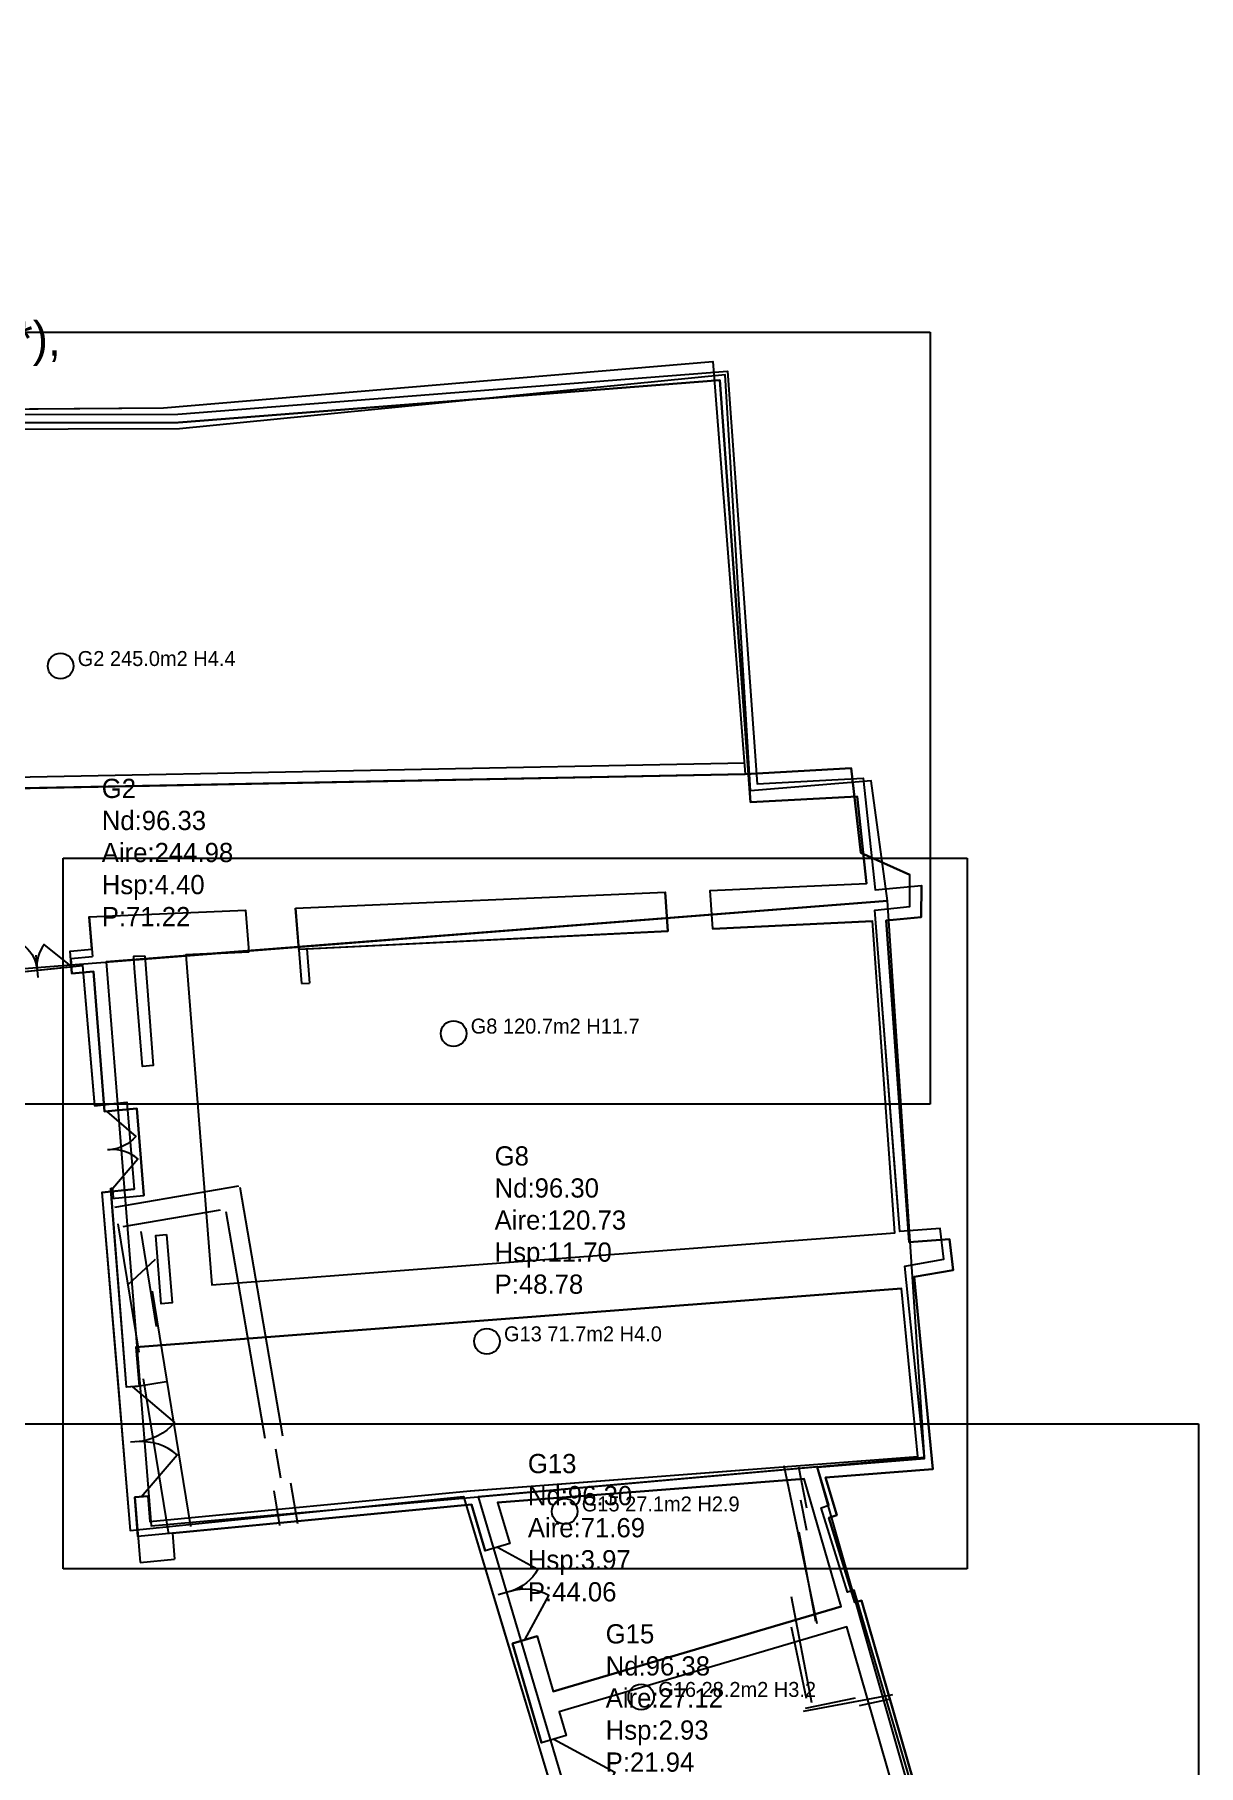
# Model space of a CAD drawing. Header units: metres. Extents: x -105 to 86, y -73 to 82.
# Drawn here: x 8.43 to 35.67, y -8.45 to 32.04 of the extents above; entities that cross this region are included whole.
import ezdxf

# ---------------------------------------------------------------- set-up
doc = ezdxf.new("R2010")
doc.units = ezdxf.units.M
for name, color, linetype in [('6190-AIRES-0', 1, 'Continuous'), ('6190-PLAN-0', 1, 'Continuous'), ('6190-PLAN-1', 6, 'Continuous'), ('NAVVIS-FOOTPRINT', 5, 'Continuous'), ('NAVVIS-MURS-0', 7, 'Continuous'), ('NAVVIS-MURS-1', 4, 'Continuous'), ('NAVVIS-PLAN-0', 8, 'Continuous'), ('NAVVIS-PLAN-1', 8, 'Continuous'), ('NAVVIS-ROOM-0', 3, 'Continuous'), ('OVERLAY-NOTES', 7, 'Continuous')]:
    doc.layers.add(name, color=color, linetype=linetype)
picture_1 = doc.add_image_def('image3.png', size_in_pixel=(2796, 2789))
picture_2 = doc.add_image_def('image4.png', size_in_pixel=(2796, 2789))
picture_3 = doc.add_image_def('image5.png', size_in_pixel=(2790, 1229))
picture_4 = doc.add_image_def('image6.png', size_in_pixel=(2790, 1229))
picture_5 = doc.add_image_def('image7.png', size_in_pixel=(2116, 1663))
picture_6 = doc.add_image_def('image8.png', size_in_pixel=(2116, 1663))

msp = doc.modelspace()

# ---------------------------------------------------------------- linework, layer by layer
at = {"layer": '6190-PLAN-0'}
for p, q in [((11.784, 23.164), (24.648, 24.172)), ((11.8, 22.965), (24.472, 23.958)), ((24.472, 23.958), (25.188, 14.084)), ((24.648, 24.172), (25.349, 14.511)), ((3.934, 23.152), (11.784, 23.164)), ((4.398, 22.953), (11.785, 22.964)), ((25.349, 14.511), (27.828, 14.642)), ((27.828, 14.642), (28.107, 12.033)), ((25.188, 14.084), (27.685, 14.216)), ((27.685, 14.216), (27.903, 12.178)), ((24.242, 12.021), (27.903, 12.178)), ((14.537, 11.607), (23.192, 11.977)), ((28.107, 12.033), (29.189, 12.133)), ((29.187, 11.393), (29.189, 12.133)), ((9.71, 11.401), (13.367, 11.557)), ((9.71, 11.401), (9.783, 10.475)), ((13.367, 11.557), (13.444, 10.583)), ((14.537, 11.607), (14.676, 9.843)), ((28.363, 11.317), (29.187, 11.393)), ((14.803, 10.65), (23.258, 11.066)), ((24.307, 11.118), (28.044, 11.301)), ((28.836, 4.765), (28.363, 11.317)), ((11.975, 10.511), (13.444, 10.583)), ((14.803, 10.65), (14.866, 9.852)), ((8.462, 10.502), (8.503, 9.983)), ((9.276, 10.425), (9.303, 10.076)), ((9.811, 10.126), (10.069, 6.846)), ((11.975, 10.511), (12.583, 2.788)), ((14.676, 9.843), (14.866, 9.852)), ((10.826, 6.919), (10.986, 4.885)), ((10.119, 6.85), (10.119, 6.85)), ((10.189, 5.953), (10.14, 5.949)), ((10.229, 4.812), (10.213, 5.051)), ((10.276, 4.816), (10.26, 5.056)), ((10.229, 4.812), (10.577, 0.394)), ((28.906, 3.79), (28.836, 4.765)), ((12.583, 2.788), (28.569, 4.01)), ((29.85, 3.858), (28.906, 3.79)), ((29.934, 3.136), (29.85, 3.858)), ((29.022, 2.982), (29.934, 3.136)), ((29.455, -1.521), (29.022, 2.982)), ((10.804, 1.335), (28.727, 2.705)), ((29.105, -1.227), (28.727, 2.705)), ((10.804, 1.335), (10.876, 0.417)), ((10.876, 0.417), (10.577, 0.394)), ((10.977, -0.869), (10.678, -0.892)), ((18.634, -2.028), (29.105, -1.227)), ((26.948, -1.713), (29.455, -1.521)), ((19.27, -2.3), (26.449, -1.751)), ((27.209, -2.6), (26.948, -1.713)), ((11.078, -2.155), (10.779, -2.178)), ((10.779, -2.178), (10.899, -3.705)), ((11.078, -2.155), (11.125, -2.749)), ((11.125, -2.749), (18.628, -2.028)), ((11.658, -3.019), (18.658, -2.347)), ((18.658, -2.347), (18.977, -3.429)), ((19.27, -2.3), (19.553, -3.259)), ((27.026, -2.663), (27.209, -2.6)), ((27.636, -4.638), (27.026, -2.663)), ((10.851, -3.096), (10.858, -3.096)), ((11.658, -3.019), (11.706, -3.627)), ((10.899, -3.705), (11.706, -3.627)), ((19.553, -3.259), (18.977, -3.429)), ((19.858, -4.295), (19.282, -4.465)), ((27.446, -5.211), (20.713, -7.196)), ((20.192, -5.427), (19.616, -5.597)), ((19.616, -5.597), (20.301, -7.922)), ((20.192, -5.427), (20.573, -6.72)), ((20.713, -7.196), (20.877, -7.752)), ((20.877, -7.752), (20.301, -7.922))]:
    msp.add_line(p, q, dxfattribs=at)
for points in [[(3.934, 23.152), (11.784, 23.164), (24.648, 24.172), (25.349, 14.511), (27.828, 14.642), (28.107, 12.033), (29.189, 12.133), (29.187, 11.393), (28.363, 11.317), (28.906, 3.79), (29.85, 3.858), (29.934, 3.136), (29.022, 2.982), (29.455, -1.521), (26.948, -1.713), (27.209, -2.6), (27.026, -2.663), (27.636, -4.638), (27.787, -4.594), (29.17, -9.394)], [(28.562, -9.083), (27.446, -5.211), (20.713, -7.196), (20.877, -7.752), (20.301, -7.922), (19.616, -5.597), (20.192, -5.427), (20.573, -6.72), (27.309, -4.735), (26.449, -1.751), (19.27, -2.3), (19.553, -3.259), (18.977, -3.429), (18.658, -2.347), (10.851, -3.096), (10.779, -2.178), (11.078, -2.155), (11.125, -2.749), (18.628, -2.028), (29.105, -1.227), (28.727, 2.705), (10.804, 1.335), (10.876, 0.417), (10.581, 0.394), (10.229, 4.812), (10.986, 4.885), (10.826, 6.919), (10.071, 6.846), (9.811, 10.126), (9.303, 10.076), (9.262, 10.595), (9.77, 10.644), (9.71, 11.401), (13.367, 11.557), (13.444, 10.583), (11.975, 10.511), (12.583, 2.788), (28.569, 4.01), (28.044, 11.301), (24.307, 11.118), (24.242, 12.021), (27.903, 12.178), (27.685, 14.216), (25.188, 14.084), (24.472, 23.958), (11.8, 22.965), (4.398, 22.953)], [(23.258, 11.066), (23.192, 11.977)], [(24.307, 11.118), (24.242, 12.021)], [(28.569, 4.01), (28.044, 11.301)], [(9.276, 10.425), (9.783, 10.475)], [(9.303, 10.076), (9.811, 10.126)], [(10.069, 6.846), (10.826, 6.919)], [(10.213, 5.051), (10.26, 5.056)], [(10.232, 4.812), (10.986, 4.885)], [(10.229, 4.812), (10.232, 4.812)], [(27.309, -4.735), (26.449, -1.751)], [(27.309, -4.735), (20.573, -6.72)], [(34.885, -29.423), (29.083, -9.431), (29.17, -9.394), (27.787, -4.594), (27.636, -4.638)], [(28.562, -9.083), (27.446, -5.211)]]:
    msp.add_lwpolyline(points, dxfattribs=at)
for points in [[(14.537, 11.607), (23.192, 11.977), (23.258, 11.066), (14.613, 10.641)], [(11.009, 10.491), (11.21, 7.927), (10.955, 7.902), (10.773, 10.202), (10.751, 10.48)], [(11.009, 10.491), (11.21, 7.927), (10.955, 7.902), (10.773, 10.202), (10.751, 10.48)], [(11.522, 3.968), (11.648, 2.368), (11.394, 2.348), (11.266, 3.943)], [(11.522, 3.968), (11.648, 2.368), (11.394, 2.348), (11.266, 3.943)]]:
    msp.add_lwpolyline(points, close=True, dxfattribs=at)
for points in [[(7.687, 10.095), (8.21, 10.707, -0.198912), (8.489, 10.158)], [(9.289, 10.251), (8.658, 10.751, 0.198912), (8.489, 10.158)], [(10.119, 6.85), (10.803, 6.265, -0.198912), (10.189, 5.953)], [(10.26, 5.056), (10.844, 5.74, 0.198912), (10.189, 5.953)], [(10.726, 0.406), (11.707, -0.432, -0.198912), (10.828, -0.881)], [(10.929, -2.167), (11.767, -1.186, 0.198912), (10.828, -0.881)], [(19.265, -3.344), (20.213, -3.861, -0.198912), (19.57, -4.38)], [(19.904, -5.512), (20.468, -4.475, 0.198912), (19.57, -4.38)], [(20.589, -7.837), (22.016, -8.614, -0.198912), (21.049, -9.395)]]:
    msp.add_lwpolyline(points, format="xyb", dxfattribs=at)
at = {"layer": '6190-PLAN-1'}
for p, q in [((11.452, 23.312), (24.31, 24.394)), ((24.31, 24.394), (25.066, 14.737)), ((3.602, 23.254), (11.452, 23.312)), ((4.723, 14.607), (25.061, 15.001)), ((-6.779, 14.12), (25.066, 14.737)), ((25.066, 14.737), (27.545, 14.883)), ((27.545, 14.883), (27.769, 12.897)), ((27.769, 12.897), (28.92, 12.381)), ((28.923, 11.641), (28.92, 12.381)), ((9.554, 10.262), (9.831, 6.983)), ((10.587, 7.062), (10.759, 5.029)), ((10.003, 4.95), (10.376, 0.535)), ((28.685, 4.037), (28.609, 5.012)), ((29.629, 4.11), (28.685, 4.037)), ((29.717, 3.389), (29.629, 4.11)), ((28.806, 3.229), (29.717, 3.389)), ((29.265, -1.271), (28.806, 3.229)), ((10.381, 0.535), (10.593, -2.036)), ((26.759, -1.477), (29.265, -1.271)), ((27.025, -2.363), (26.759, -1.477)), ((10.593, -2.036), (10.671, -2.954)), ((10.671, -2.954), (18.473, -2.159)), ((18.473, -2.159), (19.45, -5.403)), ((26.843, -2.427), (27.025, -2.363)), ((27.464, -4.398), (26.843, -2.427)), ((10.969, -2.924), (10.97, -2.929)), ((19.45, -5.403), (20.148, -7.724)), ((20.148, -7.724), (21.085, -10.836))]:
    msp.add_line(p, q, dxfattribs=at)
msp.add_lwpolyline([(4.115, 23.258), (11.452, 23.312), (24.31, 24.394), (25.066, 14.737), (4.741, 14.343)], close=True, dxfattribs=at)
for points in [[(28.893, -8.696), (27.614, -4.353), (27.464, -4.398), (26.843, -2.427), (27.025, -2.363), (26.759, -1.477), (29.265, -1.271), (28.806, 3.229), (29.717, 3.389), (29.629, 4.11), (28.685, 4.037), (28.099, 11.561), (28.923, 11.641), (28.92, 12.381), (27.769, 12.897), (27.545, 14.883), (25.066, 14.737), (-6.779, 14.12)], [(28.609, 5.012), (28.099, 11.561), (28.923, 11.641)], [(4.552, 9.745), (9.554, 10.262), (9.833, 6.984), (10.587, 7.062), (10.759, 5.029), (10.003, 4.95), (10.671, -2.954), (18.473, -2.159), (21.137, -11.007)], [(4.552, 9.745), (9.046, 10.21)], [(9.046, 10.21), (9.554, 10.262)], [(9.831, 6.983), (10.587, 7.062)], [(10.003, 4.95), (10.759, 5.029)], [(34.856, -29.141), (28.939, -9.183), (29.026, -9.146), (27.614, -4.353), (27.464, -4.398)]]:
    msp.add_lwpolyline(points, dxfattribs=at)
at = {"layer": 'NAVVIS-FOOTPRINT'}
for points in [[(-9.023, 22.755), (-9.171, 20.393), (-9.272, 18.865), (-10.623, 18.802), (-7.693, 8.02), (4.997, 9.946), (28.397, 11.776), (28.011, 14.585), (25.189, 14.353), (24.594, 24.08), (11.824, 22.818), (-9.023, 22.755)], [(10.103, 10.345), (11.16, -2.849), (29.261, -1.24), (28.397, 11.776), (10.103, 10.345)], [(18.817, -2.169), (25.303, -24.031), (-3.254, -32.34), (-1.994, -36.421), (-0.562, -36.143), (0.347, -39.29), (34.675, -29.215), (26.752, -1.463), (18.817, -2.169)]]:
    msp.add_lwpolyline(points, close=True, dxfattribs=at)
at = {"layer": 'NAVVIS-MURS-0'}
for p, q in [((10.309, 4.605), (13.209, 5.104)), ((14.243, -0.753), (13.242, 5.072)), ((10.508, 4.159), (12.781, 4.549)), ((13.827, -0.806), (12.915, 4.501)), ((14.194, -1.732), (14.077, -1.051)), ((26.505, -2.43), (26.323, -1.473)), ((14.595, -2.803), (14.432, -1.851)), ((14.175, -2.836), (14.037, -2.029)), ((26.507, -2.958), (26.371, -2.245)), ((26.722, -5.082), (26.327, -2.998)), ((26.624, -6.992), (26.153, -4.511)), ((26.433, -7.187), (28.52, -6.791))]:
    msp.add_line(p, q, dxfattribs=at)
at = {"layer": 'NAVVIS-MURS-1'}
for p, q in [((10.876, 1.216), (10.388, 4.218)), ((11.287, 1.82), (10.925, 4.041)), ((10.612, 2.792), (11.262, 3.392)), ((12.09, -2.861), (11.193, 2.644)), ((10.791, 0.409), (11.509, 0.526)), ((11.57, -3.04), (10.978, 0.595)), ((26.747, -5.138), (25.979, -1.442)), ((26.499, -6.885), (26.152, -5.22)), ((26.476, -7.112), (27.651, -6.868)), ((27.745, -7.049), (28.431, -6.906))]:
    msp.add_line(p, q, dxfattribs=at)
at = {"layer": 'NAVVIS-ROOM-0'}
for centre in [(9.04, 17.27), (18.24, 8.67), (19.02, 1.47), (20.84, -2.51), (22.63, -6.85)]:
    msp.add_circle(centre, 0.3, dxfattribs=at)

# ---------------------------------------------------------------- texts
at = {"layer": '6190-AIRES-0', "char_height": 0.45, "attachment_point": 1}
for s, insert in [('G2\\PNd:96.33\\PAire:244.98\\PHsp:4.40\\PP:71.22', (10.003, 14.632)), ('G8\\PNd:96.30\\PAire:120.73\\PHsp:11.70\\PP:48.78', (19.2, 6.033)), ('G13\\PNd:96.30\\PAire:71.69\\PHsp:3.97\\PP:44.06', (19.978, -1.165)), ('G15\\PNd:96.38\\PAire:27.12\\PHsp:2.93\\PP:21.94', (21.8, -5.149))]:
    msp.add_mtext(s, dxfattribs=dict(at, insert=insert))
at = {"layer": 'NAVVIS-ROOM-0'}
for s, p in [('G2 245.0m2 H4.4', (9.44, 17.27)), ('G8 120.7m2 H11.7', (18.64, 8.67)), ('G13 71.7m2 H4.0', (19.42, 1.47)), ('G15 27.1m2 H2.9', (21.24, -2.51)), ('G16 28.2m2 H3.2', (23.03, -6.85))]:
    msp.add_text(s, height=0.35, dxfattribs=at).set_placement(p)
at = {"layer": 'OVERLAY-NOTES', "insert": (-45, 32), "char_height": 0.8, "width": 55, "attachment_point": 1}
msp.add_mtext('SUPERPOSITION — Document de travail (2026-06-11, rev. B recalage ICP)\\PNavVis (existant, scan 3D ImmoPass) vs plan 6190 (Immo-Géo / J. Albert).\\PCadre: NavVis-local, métres. 6190 = NavVis-local + (117027.344, 121045.953) (Lambert 2008 - 500000).\\PRecalage par feuille (ICP contours -> emprises NavVis, valide vs orthophotos): sol rot 0.003° d=(+5.960, -3.136) rms70=0.64 m; étage (déport feuille -3205.5 m en X) rot 0.334° d=(-3.023, -3.073) rms70=0.46 m.\\PCalques: NAVVIS-MURS-x (murs scannés), 6190-PLAN-x (linéaire Albert), 6190-AIRES-x (aires mesurées G*/F*), NAVVIS-PLAN-x (orthophotos).\\PNE PAS UTILISER POUR ACTE — valeurs à confirmer par le géométre.', dxfattribs=at)

# ---------------------------------------------------------------- pictures from other files: only their frames are drawn
at = {"layer": 'NAVVIS-PLAN-0'}
image = msp.add_image(picture_3, insert=(-11.623, 7.02), size_in_units=(41.02, 18.06), dxfattribs=at)
image = msp.add_image(picture_5, insert=(9.102, -3.852), size_in_units=(21.16, 16.63), dxfattribs=at)
image = msp.add_image(picture_1, insert=(-4.255, -40.291), size_in_units=(39.93, 39.83), dxfattribs=at)
at = {"layer": 'NAVVIS-PLAN-1'}
image = msp.add_image(picture_4, insert=(-11.623, 7.02), size_in_units=(41.02, 18.06), dxfattribs=at)
image = msp.add_image(picture_6, insert=(9.102, -3.852), size_in_units=(21.16, 16.63), dxfattribs=at)
image = msp.add_image(picture_2, insert=(-4.255, -40.291), size_in_units=(39.93, 39.83), dxfattribs=at)

doc.saveas('drawing.dxf')
